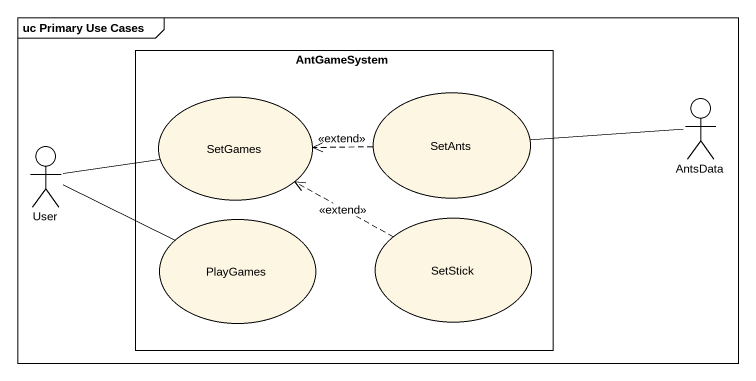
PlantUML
@startuml
mainframe uc Primary Use Cases
rectangle AntGameSystem {
  usecase SetAnts
  usecase SetGames
  usecase PlayGames
  usecase SetStick
}
actor AntsData
actor User
SetAnts .left.> SetGames : <<extend>>
SetAnts -right- AntsData
User -right- SetGames
User -right- PlayGames
SetStick .left.> SetGames : <<extend>>
@enduml
